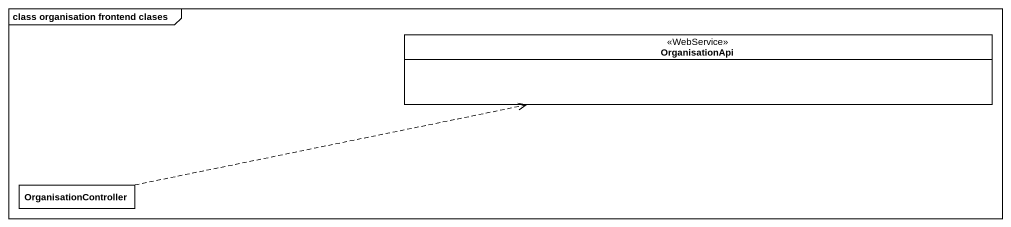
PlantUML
@startuml
mainframe class organisation frontend clases
hide circle
hide empty members
class OrganisationApi <<WebService>>
class OrganisationController
OrganisationController .right.> OrganisationApi
@enduml
